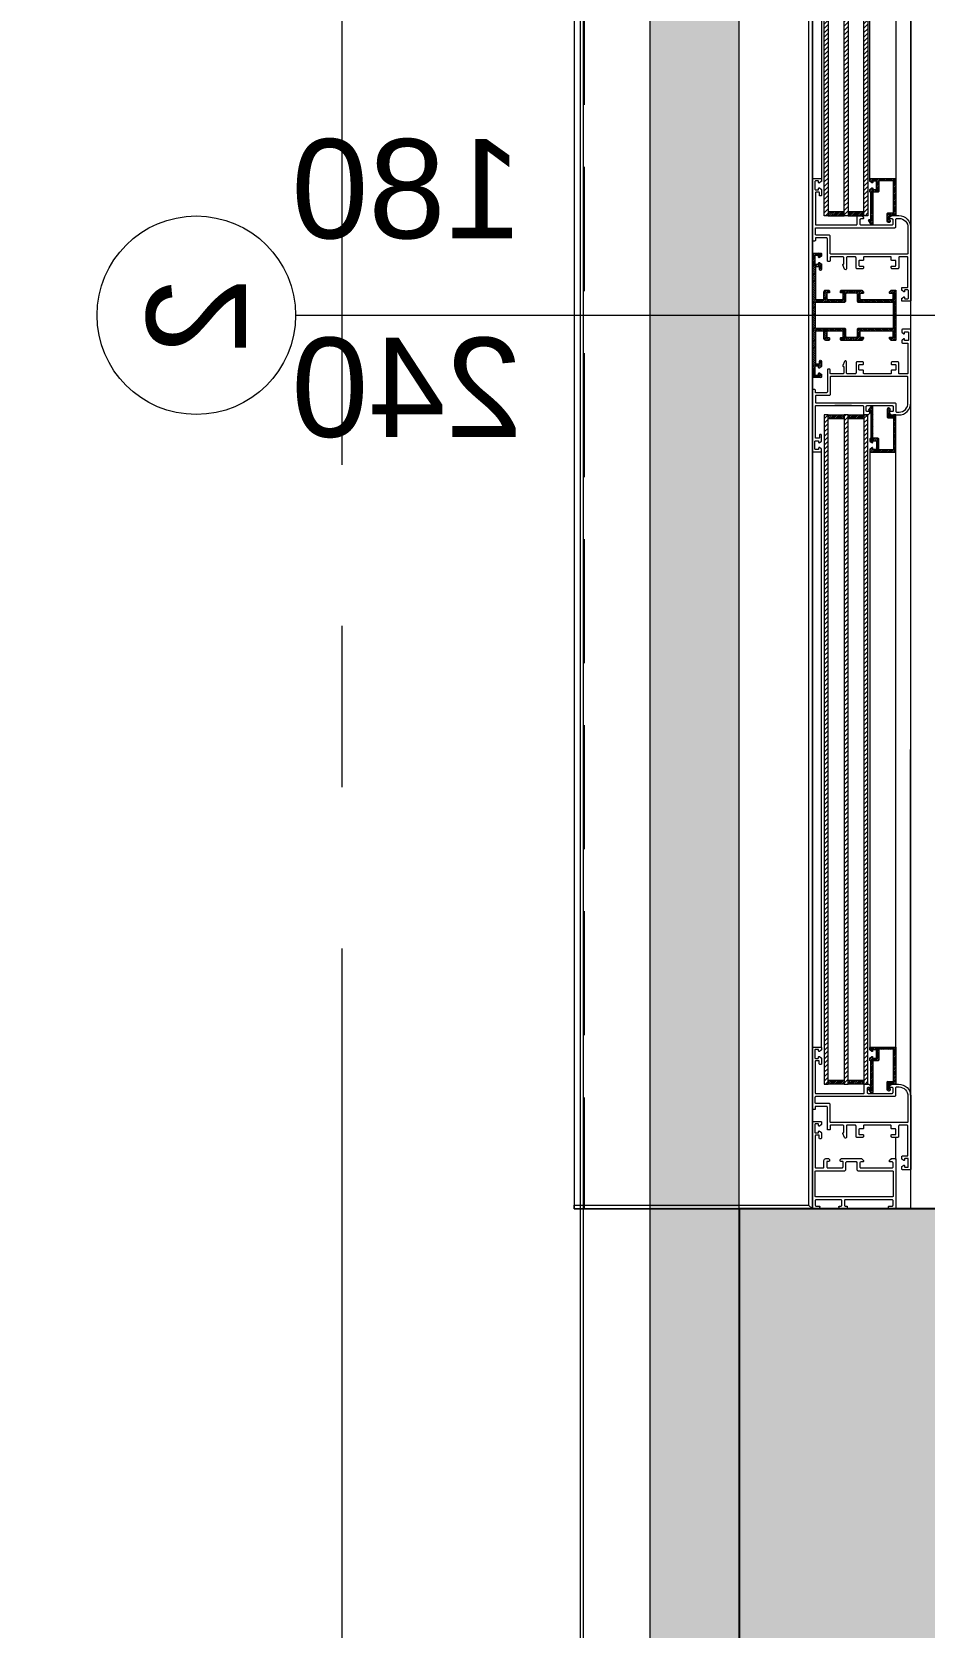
# Model space of a CAD drawing. Header units: centimetres. Extents: x 111832 to 117233, y -55119 to -48329.
# Drawn here: x 113893.1 to 113983, y -52789.5 to -52628.7 of the extents above; entities that cross this region are included whole.
import ezdxf

# ---------------------------------------------------------------- set-up
doc = ezdxf.new("R2010")
doc.units = ezdxf.units.CM
doc.header["$LTSCALE"] = 50
doc.header["$MEASUREMENT"] = 0
for name, pattern in [('AXES', [2, 1.25, -0.25, 0.25, -0.25]), ('CACHE', [0.375, 0.25, -0.125]), ('CONTINU', [0])]:
    doc.linetypes.add(name, pattern=pattern)
doc.layers.get('0').update_dxf_attribs({"color": 8})
for name, color, linetype in [('AXES', 10, 'AXES'), ('BETON COUPE', 3, 'CONTINU'), ('BETON TRAME', 252, 'Continuous')]:
    doc.layers.add(name, color=color, linetype=linetype)
for name, color, linetype, lineweight in [('CONSOLE ISOL.', 214, 'Continuous', 15), ('ISOLATION', 252, 'Continuous', 0), ('MACONNERIE COUPE', 7, 'Continuous', 30), ('WD_Corner', 154, 'Continuous', 5), ('WINDOWS', 21, 'Continuous', 5)]:
    doc.layers.add(name, color=color, linetype=linetype, lineweight=lineweight)
doc.styles.add('GENERATED_STYLE_1', font='arial.ttf')
pattern_1 = [(135, (-46708.70849, -43852.52553), (-0.08838834765, -0.08838834765), [])]
pattern_2 = [(135, (-46708.9128, -43852.52553), (-0.2209708691, -0.2209708691), [])]

# ---------------------------------------------------------------- blocks, each defined once
blk = doc.blocks.new('A$C7560ca7f')
at = {"layer": 'AXES', "lineweight": 5, "ltscale": 1.3}
blk.add_line((-30, -4150), (-30, -1058.41), dxfattribs=at)
blk = doc.blocks.new('DRITARE POS 2')
at = {"layer": 'WINDOWS'}
h = blk.add_hatch(dxfattribs=at)
h.set_pattern_fill('ANSI31', color=140, scale=2.5, angle=450)
h.set_pattern_definition(pattern_2)
h.paths.add_polyline_path([(-8.71, -80.01), (-8.71, -12.58), (-8.31, -12.58), (-8.31, -80.01)])
h.paths.add_polyline_path([(-6.71, -80.01), (-6.71, -12.58), (-6.31, -12.58), (-6.31, -80.01)])
h.paths.add_polyline_path([(-4.71, -80.02), (-4.71, -12.58), (-4.31, -12.58), (-4.31, -80.02)])
at = {"layer": 'WINDOWS', "transparency": 33554559}
h = blk.add_hatch(dxfattribs=at)
h.set_pattern_fill('ANSI31', color=140, angle=450)
h.set_pattern_definition([(135, (-46708.90849, -43835.52553), (-0.08838834765, -0.08838834765), [])])
h.paths.add_polyline_path([(-6.71, -12.58), (-8.31, -12.58), (-8.31, -12.98), (-6.71, -12.98)])
h.paths.add_polyline_path([(-4.71, -12.58), (-6.31, -12.58), (-6.31, -12.98), (-4.71, -12.98)])
h.paths.add_polyline_path([(-6.71, -79.61), (-8.31, -79.61), (-8.31, -80.01), (-6.71, -80.01)])
h.paths.add_polyline_path([(-4.71, -79.61), (-6.31, -79.61), (-6.31, -80.01), (-4.71, -80.01)])
h = blk.add_hatch(dxfattribs=at)
h.set_pattern_fill('ANSI31', color=256, angle=450)
h.set_pattern_definition([(135, (-46708.71279, -43842.46996), (-0.08838834765, -0.08838834765), [])])
h.paths.add_polyline_path([(-1.74, -12.58), (-1.74, -12.64), (-2.09, -12.64, -0.414214), (-2.15, -12.58), (-2.15, -12.21, -0.247394), (-2.13, -12.16, 1.657435), (-2.37, -12.03), (-2.37, -12.77, 0.414214), (-2.28, -12.86), (-1.81, -12.86, -0.414214), (-1.72, -12.95), (-1.72, -16, -0.414214), (-1.81, -16.09), (-3.16, -16.09, -0.414214), (-3.22, -16.03), (-3.22, -15.03, 0.414214), (-3.31, -14.93), (-3.76, -14.93, -0.414214), (-3.82, -14.88), (-3.82, -11.74, 0.737396), (-3.99, -11.69), (-4.23, -12.04, 0.603122), (-4.15, -12.19), (-4.08, -12.19, -0.414214), (-4.02, -12.25), (-4.02, -14.93), (-4.06, -14.93, 0.414214), (-4.12, -14.99), (-4.12, -15.19, 0.250765), (-4.09, -15.24), (-3.92, -15.37, 0.599022), (-3.84, -15.33), (-3.84, -15.25, -0.414214), (-3.78, -15.19), (-3.52, -15.19, -0.414214), (-3.46, -15.25), (-3.46, -16, -0.414214), (-3.52, -16.05), (-3.78, -16.05, -0.414214), (-3.84, -16), (-3.84, -15.92, 0.599022), (-3.92, -15.88), (-4.09, -16.01, 0.250765), (-4.12, -16.05), (-4.12, -16.26, 0.414214), (-4.06, -16.31), (-1.55, -16.31, 0.414214), (-1.5, -16.26), (-1.5, -12.64), (-1.5, -12.58)])
h = blk.add_hatch(dxfattribs=at)
h.set_pattern_fill('ANSI31', color=256, angle=450)
h.set_pattern_definition(pattern_1)
h.paths.add_polyline_path([(-1.49, -76.33, 0.414214), (-1.55, -76.27), (-4.06, -76.27, 0.414214), (-4.11, -76.33), (-4.11, -76.54, 0.250765), (-4.09, -76.58), (-3.92, -76.71, 0.599022), (-3.83, -76.67), (-3.83, -76.59, -0.414214), (-3.78, -76.54), (-3.51, -76.54, -0.414214), (-3.46, -76.59), (-3.46, -77.34, -0.414214), (-3.51, -77.39), (-3.78, -77.39, -0.414214), (-3.83, -77.34), (-3.83, -77.26, 0.599022), (-3.92, -77.22), (-4.09, -77.35, 0.250765), (-4.11, -77.39), (-4.11, -77.6, 0.414214), (-4.06, -77.66), (-4.02, -77.66), (-4.02, -80.34, -0.414214), (-4.07, -80.4), (-4.15, -80.4, 0.603122), (-4.23, -80.55), (-3.98, -80.9, 0.737396), (-3.81, -80.85), (-3.81, -77.71, -0.414214), (-3.76, -77.66), (-3.31, -77.66, 0.414214), (-3.22, -77.56), (-3.22, -76.55, -0.414214), (-3.16, -76.5), (-1.81, -76.5, -0.414214), (-1.72, -76.59), (-1.72, -79.63, -0.414214), (-1.81, -79.73), (-2.28, -79.73, 0.414214), (-2.37, -79.82), (-2.37, -80.56, 1.657435), (-2.12, -80.43, -0.247394), (-2.15, -80.38), (-2.15, -80.01, -0.414214), (-2.09, -79.95), (-1.74, -79.95), (-1.74, -80.01), (-1.49, -80.01), (-1.49, -79.95)])
at = {"layer": 'WINDOWS'}
h = blk.add_hatch(dxfattribs=at)
h.set_pattern_fill('ANSI31', color=256, angle=450)
h.set_pattern_definition(pattern_1)
h.paths.add_polyline_path([(-9.61, -85.22, -0.414214), (-9.56, -85.16), (-9.26, -85.16, -0.414214), (-9.2, -85.22), (-9.2, -85.44, 1), (-9, -85.44), (-9, -84.9, 0.250765), (-9.02, -84.86), (-9.19, -84.74, 0.599022), (-9.28, -84.79), (-9.28, -84.87, -0.414214), (-9.33, -84.92), (-9.59, -84.92, -0.414214), (-9.65, -84.87), (-9.65, -84.08, -0.414214), (-9.59, -84.03), (-9.33, -84.03, -0.414214), (-9.28, -84.08), (-9.28, -84.19, 0.599022), (-9.19, -84.24), (-9.02, -84.13, 0.250765), (-9, -84.08), (-9, -83.84, 0.414214), (-9.05, -83.78), (-9.84, -83.78, 0.414214), (-9.89, -83.84), (-9.89, -90.06), (-9.89, -96.27, 0.414214), (-9.84, -96.33), (-9.05, -96.33, 0.414214), (-9, -96.27), (-9, -96.03, 0.250765), (-9.02, -95.98), (-9.19, -95.87, 0.599022), (-9.28, -95.92), (-9.28, -96.03, -0.414214), (-9.33, -96.08), (-9.59, -96.08, -0.414214), (-9.65, -96.03), (-9.65, -95.24, -0.414214), (-9.59, -95.19), (-9.33, -95.19, -0.414214), (-9.28, -95.24), (-9.28, -95.32, 0.599022), (-9.19, -95.37), (-9.02, -95.25, 0.250765), (-9, -95.21), (-9, -94.68, 1), (-9.2, -94.68), (-9.2, -94.89, -0.414214), (-9.26, -94.95), (-9.56, -94.95, -0.414214), (-9.61, -94.89), (-9.61, -91.72, -0.414214), (-9.56, -91.66), (-8.83, -91.66, -0.414214), (-8.74, -91.75), (-8.74, -92.41, 0.414214), (-8.55, -92.59), (-8.29, -92.59, 0.198912), (-8.25, -92.58), (-8.19, -92.52, 0.198912), (-8.18, -92.48), (-8.18, -92.37, 0.414214), (-8.23, -92.31), (-8.4, -92.31, -0.414214), (-8.46, -92.26), (-8.46, -91.75, -0.414214), (-8.36, -91.66), (-6.91, -91.66, -0.414214), (-6.81, -91.75), (-6.81, -92.26, -0.414214), (-6.87, -92.31), (-7.04, -92.31, 0.414214), (-7.09, -92.37), (-7.09, -92.48, 0.198912), (-7.08, -92.52), (-7.02, -92.58, 0.198912), (-6.98, -92.59), (-4.97, -92.59, 0.198912), (-4.93, -92.58), (-4.78, -92.42, 0.198912), (-4.76, -92.38), (-4.76, -92.31, 0.414214), (-4.82, -92.26), (-5, -92.26, -0.340481), (-5.13, -92.16), (-5.13, -91.75, -0.414214), (-5.04, -91.66), (-1.87, -91.66, -0.414214), (-1.77, -91.75), (-1.77, -92.16, -0.414214), (-1.87, -92.26), (-2.09, -92.26, 0.414214), (-2.15, -92.31), (-2.15, -92.38, 0.198912), (-2.13, -92.42), (-1.98, -92.58, 0.198912), (-1.94, -92.59), (-1.55, -92.59, 0.414214), (-1.49, -92.54), (-1.49, -90.06), (-1.49, -87.57, 0.414214), (-1.55, -87.52), (-1.94, -87.52, 0.198912), (-1.98, -87.53), (-2.13, -87.69, 0.198912), (-2.15, -87.73), (-2.15, -87.8, 0.414214), (-2.09, -87.85), (-1.87, -87.85, -0.414214), (-1.77, -87.95), (-1.77, -88.36, -0.414214), (-1.87, -88.45), (-5.04, -88.45, -0.414214), (-5.13, -88.36), (-5.13, -87.95, -0.340481), (-5, -87.85), (-4.82, -87.85, 0.414214), (-4.76, -87.8), (-4.76, -87.73, 0.198912), (-4.78, -87.69), (-4.93, -87.53, 0.198912), (-4.97, -87.52), (-6.98, -87.52, 0.198912), (-7.02, -87.53), (-7.08, -87.59, 0.198912), (-7.09, -87.63), (-7.09, -87.74, 0.414214), (-7.04, -87.8), (-6.87, -87.8, -0.414214), (-6.81, -87.85), (-6.81, -88.36, -0.414214), (-6.91, -88.45), (-8.36, -88.45, -0.414214), (-8.46, -88.36), (-8.46, -87.85, -0.414214), (-8.4, -87.8), (-8.23, -87.8, 0.414214), (-8.18, -87.74), (-8.18, -87.63, 0.198912), (-8.19, -87.59), (-8.25, -87.53, 0.198912), (-8.29, -87.52), (-8.55, -87.52, 0.414214), (-8.74, -87.7), (-8.74, -88.36, -0.414214), (-8.83, -88.45), (-9.56, -88.45, -0.414214), (-9.61, -88.39)])
h.paths.add_polyline_path([(-9.56, -88.73), (-6.63, -88.73), (-6.53, -88.64), (-6.53, -87.89), (-6.44, -87.8), (-5.51, -87.8), (-5.41, -87.89), (-5.41, -88.64), (-5.32, -88.73), (-1.83, -88.73), (-1.77, -88.79), (-1.77, -90.06), (-1.77, -91.32), (-1.83, -91.38), (-5.32, -91.38), (-5.41, -91.47), (-5.41, -92.22), (-5.51, -92.31), (-6.44, -92.31), (-6.53, -92.22), (-6.53, -91.47), (-6.63, -91.38), (-9.56, -91.38), (-9.61, -91.32), (-9.61, -90.06), (-9.61, -88.79)], flags=16)
at = {"layer": 'WINDOWS', "transparency": 33554559}
h = blk.add_hatch(dxfattribs=at)
h.set_pattern_fill('ANSI31', color=256, angle=450)
h.set_pattern_definition(pattern_1)
h.paths.add_polyline_path([(-1.49, -100.16), (-1.49, -100.1), (-1.74, -100.1), (-1.74, -100.16), (-2.09, -100.16, -0.414214), (-2.15, -100.1), (-2.15, -99.73, -0.247394), (-2.12, -99.68, 1.657435), (-2.37, -99.55), (-2.37, -100.29, 0.414214), (-2.28, -100.38), (-1.81, -100.38, -0.414214), (-1.72, -100.48), (-1.72, -103.52, -0.414214), (-1.81, -103.61), (-3.16, -103.61, -0.414214), (-3.22, -103.56), (-3.22, -102.55, 0.414214), (-3.31, -102.46), (-3.76, -102.46, -0.414214), (-3.81, -102.4), (-3.81, -99.26, 0.737396), (-3.98, -99.21), (-4.23, -99.57, 0.603122), (-4.15, -99.71), (-4.07, -99.71, -0.414214), (-4.02, -99.77), (-4.02, -102.46), (-4.06, -102.46, 0.414214), (-4.11, -102.51), (-4.11, -102.72, 0.250765), (-4.09, -102.76), (-3.92, -102.89, 0.599022), (-3.83, -102.85), (-3.83, -102.77, -0.414214), (-3.78, -102.72), (-3.51, -102.72, -0.414214), (-3.46, -102.77), (-3.46, -103.52, -0.414214), (-3.51, -103.58), (-3.78, -103.58, -0.414214), (-3.83, -103.52), (-3.83, -103.44, 0.599022), (-3.92, -103.4), (-4.09, -103.53, 0.250765), (-4.11, -103.58), (-4.11, -103.78, 0.414214), (-4.06, -103.84), (-1.55, -103.84, 0.414214), (-1.49, -103.78)])
at = {"layer": 'WINDOWS'}
h = blk.add_hatch(dxfattribs=at)
h.set_pattern_fill('ANSI31', color=140, scale=2.5, angle=450)
h.set_pattern_definition(pattern_2)
h.paths.add_polyline_path([(-8.71, -100.09), (-8.71, -167.42), (-8.31, -167.42), (-8.31, -100.09)])
h.paths.add_polyline_path([(-6.71, -100.09), (-6.71, -167.42), (-6.31, -167.42), (-6.31, -100.09)])
h.paths.add_polyline_path([(-4.71, -100.09), (-4.71, -167.42), (-4.31, -167.42), (-4.31, -100.09)])
at = {"layer": 'WINDOWS', "transparency": 33554559}
h = blk.add_hatch(dxfattribs=at)
h.set_pattern_fill('ANSI31', color=140, angle=450)
h.set_pattern_definition([(135, (-46708.90849, -43869.52553), (-0.08838834765, -0.08838834765), [])])
h.paths.add_polyline_path([(-6.71, -167.42), (-8.31, -167.42), (-8.31, -167.02), (-6.71, -167.02)])
h.paths.add_polyline_path([(-4.71, -167.42), (-6.31, -167.42), (-6.31, -167.02), (-4.71, -167.02)])
h.paths.add_polyline_path([(-6.71, -100.49), (-8.31, -100.49), (-8.31, -100.09), (-6.71, -100.09)])
h.paths.add_polyline_path([(-4.71, -100.49), (-6.31, -100.49), (-6.31, -100.09), (-4.71, -100.09)])
at = {"layer": 'WINDOWS', "color": 165, "linetype": 'CACHE'}
blk.add_line((-32.9, -180), (-32.9, 0), dxfattribs=at)
at = {"layer": 'WINDOWS'}
for p, q in [((-1.5, -4.97), (-1.5, -7.22)), ((-9.9, -8.75), (-9.9, -10.08)), ((-0.01, -11.48), (0, -81.19)), ((-9.89, -16.28), (-9.89, -76.34)), ((-9, -16.26), (-9, -76.34)), ((-4.11, -76.33), (-4.12, -16.26)), ((-1.5, -16.26), (-1.49, -76.33)), ((-5.98, -80.95), (-7.66, -80.95)), ((-0.01, -168.52), (0, -98.92)), ((-9.89, -163.72), (-9.89, -103.78)), ((-9, -163.74), (-9, -103.78)), ((-4.11, -103.78), (-4.12, -163.74)), ((-1.5, -163.74), (-1.49, -103.78))]:
    blk.add_line(p, q, dxfattribs=at)
at = {"layer": 'WINDOWS', "color": 165}
blk.add_line((-61.99, -90.06), (34.01, -90.06), dxfattribs=at)
for points in [[(-9.9, 0), (-9.9, -180), (-33.9, -180), (-33.9, 0)], [(-9.9, 0), (-33.9, 0), (-33.9, -0.4), (-10.3, -0.4)], [(-10.3, -179.6), (-10.3, -0.4), (-9.9, 0), (-9.9, -180)], [(0, 0), (0, -180), (10, -180), (10, 0)]]:
    blk.add_lwpolyline(points, close=True, dxfattribs=at)
at = {"layer": 'WINDOWS'}
for points in [[(-7.08, -5), (-7.02, -5.06, 0.198912), (-6.98, -5.08), (-4.97, -5.08, 0.198912), (-4.93, -5.06), (-4.78, -4.91, 0.198912), (-4.76, -4.87), (-4.76, -4.8, 0.414214), (-4.82, -4.74), (-5.01, -4.74, -0.340481), (-5.14, -4.65), (-5.14, -4.24, -0.414214), (-5.04, -4.14), (-1.87, -4.14, -0.414214), (-1.78, -4.24), (-1.78, -4.65, -0.414214), (-1.87, -4.74), (-2.09, -4.74, 0.414214), (-2.15, -4.8), (-2.15, -4.87, 0.198912), (-2.13, -4.91), (-1.98, -5.06, 0.198912), (-1.94, -5.08), (-1.55, -5.08, 0.414214), (-1.5, -5.02), (-1.5, -0.06, 0.414214), (-1.55, 0), (-2.13, 0, 0.322823), (-2.19, -0.04), (-2.24, -0.21, 0.511918), (-2.19, -0.28), (-1.87, -0.28, -0.414214), (-1.78, -0.37), (-1.78, -0.84, -0.414214), (-1.87, -0.93), (-6.57, -0.93, -0.414214), (-6.67, -0.84), (-6.67, -0.37, -0.414214), (-6.57, -0.28), (-6.44, -0.28, 0.511918), (-6.39, -0.21), (-6.45, -0.04, 0.322823), (-6.5, 0), (-7.12, 0, 0.322823), (-7.17, -0.04), (-7.23, -0.21, 0.511918), (-7.17, -0.28), (-7.04, -0.28, -0.414214), (-6.95, -0.37), (-6.95, -0.84, -0.414214), (-7.04, -0.93), (-9.52, -0.93, -0.414214), (-9.62, -0.84), (-9.62, -0.37, -0.414214), (-9.52, -0.28), (-9.21, -0.28, 0.511918), (-9.15, -0.21), (-9.21, -0.04, 0.322823), (-9.26, 0), (-9.84, 0, 0.414214), (-9.9, -0.06), (-9.9, -8.75, 0.414214), (-9.84, -8.81), (-9.06, -8.81, 0.414214), (-9, -8.75), (-9, -8.51, 0.250765), (-9.03, -8.47), (-9.19, -8.35, 0.599022), (-9.28, -8.4), (-9.28, -8.51, -0.414214), (-9.34, -8.57), (-9.6, -8.57, -0.414214), (-9.65, -8.51), (-9.65, -7.73, -0.414214), (-9.6, -7.67), (-9.34, -7.67, -0.414214), (-9.28, -7.73), (-9.28, -7.8, 0.599022), (-9.19, -7.85), (-9.03, -7.74, 0.250765), (-9, -7.69), (-9, -7.16, 1), (-9.21, -7.16), (-9.21, -7.37, -0.414214), (-9.26, -7.43), (-9.56, -7.43, -0.414214), (-9.62, -7.37), (-9.62, -4.2, -0.414214), (-9.56, -4.14), (-8.83, -4.14, -0.414214), (-8.74, -4.24), (-8.74, -4.89, 0.414214), (-8.55, -5.08), (-8.3, -5.08, 0.198912), (-8.26, -5.06), (-8.2, -5, 0.198912), (-8.18, -4.96), (-8.18, -4.85, 0.414214), (-8.24, -4.8), (-8.4, -4.8, -0.414214), (-8.46, -4.74), (-8.46, -4.24, -0.414214), (-8.37, -4.14), (-6.91, -4.14, -0.414214), (-6.82, -4.24), (-6.82, -4.74, -0.414214), (-6.87, -4.8), (-7.04, -4.8, 0.414214), (-7.1, -4.85), (-7.1, -4.96, 0.198912)], [(0, -4.01, 0.414214), (-0.06, -3.96), (-0.84, -3.96, 0.414214), (-0.9, -4.01), (-0.9, -4.22, 0.250765), (-0.88, -4.27), (-0.71, -4.4, 0.599022), (-0.62, -4.35), (-0.62, -4.26, -0.414214), (-0.56, -4.2), (-0.3, -4.2, -0.414214), (-0.25, -4.26), (-0.25, -5.04, -0.414214), (-0.3, -5.1), (-0.56, -5.1, -0.414214), (-0.62, -5.04), (-0.62, -4.95, 0.599022), (-0.71, -4.9), (-0.88, -5.03, 0.250765), (-0.9, -5.08), (-0.9, -5.28, 0.414214), (-0.84, -5.34), (-0.34, -5.34, -0.414214), (-0.28, -5.39), (-0.28, -8.34, -0.414214), (-0.38, -8.44), (-1.12, -8.44, -0.414214), (-1.22, -8.34), (-1.22, -7.32, 0.414214), (-1.31, -7.22), (-1.87, -7.22, 0.414214), (-1.96, -7.32), (-1.96, -7.45, 0.414214), (-1.91, -7.5), (-1.55, -7.5, -0.414214), (-1.5, -7.56), (-1.5, -8.01, -0.414214), (-1.55, -8.06), (-1.91, -8.06, 0.414214), (-1.96, -8.12), (-1.96, -8.38, -0.414214), (-2.02, -8.44), (-4.71, -8.44, -0.414214), (-4.76, -8.38), (-4.76, -8.12, 0.414214), (-4.82, -8.06), (-5.17, -8.06, -0.414214), (-5.23, -8.01), (-5.23, -7.56, -0.414214), (-5.17, -7.5), (-4.82, -7.5, 0.414214), (-4.76, -7.45), (-4.76, -7.32, 0.414214), (-4.86, -7.22), (-5.42, -7.22, 0.414214), (-5.51, -7.32), (-5.51, -8.34, -0.414214), (-5.6, -8.44), (-6.39, -8.44, -0.414214), (-6.48, -8.34), (-6.48, -7.22, 0.809546), (-6.66, -7.19), (-6.85, -7.61, 0.543142), (-6.8, -7.69, -0.414214), (-6.74, -7.75), (-6.74, -8.34, -0.414214), (-6.84, -8.44), (-8.07, -8.44, -0.414214), (-8.12, -8.38), (-8.12, -8.03, 0.414214), (-8.18, -7.97), (-8.35, -7.97, 0.414214), (-8.4, -8.03), (-8.4, -10.25, -0.414214), (-8.5, -10.34), (-9.56, -10.34, -0.414214), (-9.62, -10.29), (-9.62, -10.08, 0.414214), (-9.67, -10.02), (-9.84, -10.02, 0.414214), (-9.9, -10.08), (-9.9, -16.26, 0.414214), (-9.84, -16.31), (-9.06, -16.31, 0.414214), (-9, -16.26), (-9, -16.05, 0.250765), (-9.03, -16.01), (-9.19, -15.88, 0.599022), (-9.28, -15.92), (-9.28, -16.02, -0.414214), (-9.34, -16.07), (-9.6, -16.07, -0.414214), (-9.65, -16.02), (-9.65, -15.23, -0.414214), (-9.6, -15.18), (-9.34, -15.18, -0.414214), (-9.28, -15.23), (-9.28, -15.33, 0.599022), (-9.19, -15.37), (-9.03, -15.24, 0.250765), (-9, -15.19), (-9, -14.62, 0.414214), (-9.06, -14.56), (-9.15, -14.56, 0.414214), (-9.21, -14.62), (-9.21, -14.88, -0.414214), (-9.26, -14.93), (-9.56, -14.93, -0.414214), (-9.62, -14.88), (-9.62, -11.7, -0.414214), (-9.56, -11.65), (-4.73, -11.65, -0.414214), (-4.68, -11.7), (-4.68, -12.53, 0.414214), (-4.62, -12.58), (-4.23, -12.58, 0.198912), (-4.19, -12.56), (-4.04, -12.41, 0.198912), (-4.02, -12.37), (-4.02, -12.3, 0.414214), (-4.08, -12.25), (-4.3, -12.25, -0.414214), (-4.4, -12.15), (-4.4, -11.74, -0.414214), (-4.3, -11.65), (-1.87, -11.65, -0.414214), (-1.78, -11.74), (-1.78, -12.15, -0.414214), (-1.87, -12.25), (-2.09, -12.25, 0.414214), (-2.15, -12.3), (-2.15, -12.37, 0.198912), (-2.13, -12.41), (-1.98, -12.56, 0.198912), (-1.94, -12.58), (-1.22, -12.58, 0.414214), (0, -11.37)], [(-1.5, -12.21, 0.414214), (-1.4, -12.3), (-1.18, -12.3), (-1.18, -12.3, 0.414214), (-0.28, -11.37), (-0.28, -8.77, 0.414214), (-0.34, -8.72), (-8.07, -8.72, 0.414214), (-8.12, -8.77), (-8.12, -10.53, -0.414214), (-8.22, -10.62), (-9.52, -10.62, 0.414214), (-9.62, -10.71), (-9.62, -11.27, 0.414214), (-9.52, -11.37), (-1.59, -11.37, -0.414214), (-1.5, -11.46)], [(-1.74, -12.64), (-2.09, -12.64, -0.414214), (-2.15, -12.58), (-2.15, -12.21, -0.247394), (-2.13, -12.16, 1.657435), (-2.37, -12.03), (-2.37, -12.77, 0.414214), (-2.28, -12.86), (-1.81, -12.86, -0.414214), (-1.72, -12.95), (-1.72, -16, -0.414214), (-1.81, -16.09), (-3.16, -16.09, -0.414214), (-3.22, -16.03), (-3.22, -15.03, 0.414214), (-3.31, -14.93), (-3.76, -14.93, -0.414214), (-3.82, -14.88), (-3.82, -11.74, 0.737396), (-3.99, -11.69), (-4.23, -12.04, 0.603122), (-4.15, -12.19), (-4.08, -12.19, -0.414214), (-4.02, -12.25), (-4.02, -14.93), (-4.06, -14.93, 0.414214), (-4.12, -14.99), (-4.12, -15.19, 0.250765), (-4.09, -15.24), (-3.92, -15.37, 0.599022), (-3.84, -15.33), (-3.84, -15.25, -0.414214), (-3.78, -15.19), (-3.52, -15.19, -0.414214), (-3.46, -15.25), (-3.46, -16, -0.414214), (-3.52, -16.05), (-3.78, -16.05, -0.414214), (-3.84, -16), (-3.84, -15.92, 0.599022), (-3.92, -15.88), (-4.09, -16.01, 0.250765), (-4.12, -16.05), (-4.12, -16.26, 0.414214), (-4.06, -16.31), (-1.55, -16.31, 0.414214), (-1.5, -16.26), (-1.5, -12.64), (-1.5, -12.58), (-1.74, -12.58)], [(0, -88.58, -0.414214), (-0.06, -88.64), (-0.84, -88.64, -0.414214), (-0.9, -88.58), (-0.9, -88.38, -0.250765), (-0.87, -88.33), (-0.7, -88.2, -0.599022), (-0.62, -88.24), (-0.62, -88.34, 0.414214), (-0.56, -88.39), (-0.3, -88.39, 0.414214), (-0.24, -88.34), (-0.24, -87.55, 0.414214), (-0.3, -87.5), (-0.56, -87.5, 0.414214), (-0.62, -87.55), (-0.62, -87.65, -0.599022), (-0.7, -87.69), (-0.87, -87.56, -0.250765), (-0.9, -87.52), (-0.9, -87.31, -0.414214), (-0.84, -87.26), (-0.34, -87.26, 0.414214), (-0.28, -87.2), (-0.28, -84.25, 0.414214), (-0.37, -84.16), (-1.12, -84.16, 0.414214), (-1.21, -84.25), (-1.21, -85.28, -0.414214), (-1.31, -85.37), (-1.87, -85.37, -0.414214), (-1.96, -85.28), (-1.96, -85.15, -0.414214), (-1.9, -85.09), (-1.55, -85.09, 0.414214), (-1.49, -85.03), (-1.49, -84.59, 0.414214), (-1.55, -84.53), (-1.9, -84.53, -0.414214), (-1.96, -84.47), (-1.96, -84.21, 0.414214), (-2.02, -84.16), (-4.7, -84.16, 0.414214), (-4.76, -84.21), (-4.76, -84.47, -0.414214), (-4.82, -84.53), (-5.17, -84.53, 0.414214), (-5.23, -84.59), (-5.23, -85.03, 0.414214), (-5.17, -85.09), (-4.82, -85.09, -0.414214), (-4.76, -85.15), (-4.76, -85.28, -0.414214), (-4.85, -85.37), (-5.41, -85.37, -0.414214), (-5.51, -85.28), (-5.51, -84.25, 0.414214), (-5.6, -84.16), (-6.38, -84.16, 0.414214), (-6.48, -84.25), (-6.48, -85.37, -0.809546), (-6.66, -85.41), (-6.85, -84.98, -0.543142), (-6.79, -84.9, 0.414214), (-6.74, -84.85), (-6.74, -84.25, 0.414214), (-6.83, -84.16), (-8.06, -84.16, 0.414214), (-8.12, -84.21), (-8.12, -84.57, -0.414214), (-8.18, -84.62), (-8.34, -84.62, -0.414214), (-8.4, -84.57), (-8.4, -82.35, 0.414214), (-8.49, -82.25), (-9.56, -82.25, 0.414214), (-9.61, -82.31), (-9.61, -82.51, -0.414214), (-9.67, -82.57), (-9.84, -82.57, -0.414214), (-9.89, -82.51), (-9.89, -76.34, -0.414214), (-9.84, -76.28), (-9.05, -76.28, -0.414214), (-9, -76.34), (-9, -76.54, -0.250765), (-9.02, -76.59), (-9.19, -76.72, -0.599022), (-9.28, -76.67), (-9.28, -76.58, 0.414214), (-9.33, -76.52), (-9.59, -76.52, 0.414214), (-9.65, -76.58), (-9.65, -77.36, 0.414214), (-9.59, -77.42), (-9.33, -77.42, 0.414214), (-9.28, -77.36), (-9.28, -77.27, -0.599022), (-9.19, -77.22), (-9.02, -77.35, -0.250765), (-9, -77.4), (-9, -77.98, -0.414214), (-9.05, -78.03), (-9.15, -78.03, -0.414214), (-9.2, -77.98), (-9.2, -77.72, 0.414214), (-9.26, -77.66), (-9.56, -77.66, 0.414214), (-9.61, -77.72), (-9.61, -80.89, 0.414214), (-9.56, -80.95), (-4.82, -80.95, 0.414214), (-4.76, -80.89), (-4.76, -80.07, -0.414214), (-4.71, -80.01), (-4.32, -80.01, -0.198912), (-4.28, -80.03), (-4.13, -80.18, -0.198912), (-4.11, -80.22), (-4.11, -80.29, -0.414214), (-4.17, -80.35), (-4.39, -80.35, 0.414214), (-4.48, -80.44), (-4.48, -80.85, 0.414214), (-4.39, -80.95), (-1.87, -80.95, 0.414214), (-1.77, -80.85), (-1.77, -80.44, 0.414214), (-1.87, -80.35), (-2.09, -80.35, -0.414214), (-2.15, -80.29), (-2.15, -80.22, -0.198912), (-2.13, -80.18), (-1.98, -80.03, -0.198912), (-1.94, -80.01), (-1.21, -80.01, -0.414214), (0, -81.23)], [(-1.74, -79.95), (-2.09, -79.95, 0.414214), (-2.15, -80.01), (-2.15, -80.38, 0.247394), (-2.12, -80.43, -1.657435), (-2.37, -80.56), (-2.37, -79.82, -0.414214), (-2.28, -79.73), (-1.81, -79.73, 0.414214), (-1.72, -79.63), (-1.72, -76.59, 0.414214), (-1.81, -76.5), (-3.16, -76.5, 0.414214), (-3.22, -76.55), (-3.22, -77.56, -0.414214), (-3.31, -77.66), (-3.76, -77.66, 0.414214), (-3.81, -77.71), (-3.81, -80.85, -0.737396), (-3.98, -80.9), (-4.23, -80.55, -0.603122), (-4.15, -80.4), (-4.07, -80.4, 0.414214), (-4.02, -80.34), (-4.02, -77.66), (-4.06, -77.66, -0.414214), (-4.11, -77.6), (-4.11, -77.39, -0.250765), (-4.09, -77.35), (-3.92, -77.22, -0.599022), (-3.83, -77.26), (-3.83, -77.34, 0.414214), (-3.78, -77.39), (-3.51, -77.39, 0.414214), (-3.46, -77.34), (-3.46, -76.59, 0.414214), (-3.51, -76.54), (-3.78, -76.54, 0.414214), (-3.83, -76.59), (-3.83, -76.67, -0.599022), (-3.92, -76.71), (-4.09, -76.58, -0.250765), (-4.11, -76.54), (-4.11, -76.33, -0.414214), (-4.06, -76.27), (-1.55, -76.27, -0.414214), (-1.49, -76.33), (-1.49, -79.95), (-1.49, -80.01), (-1.74, -80.01)], [(-1.49, -80.39, -0.414214), (-1.4, -80.29), (-1.18, -80.29), (-1.18, -80.29, -0.414214), (-0.28, -81.23), (-0.28, -83.82, -0.414214), (-0.34, -83.88), (-8.06, -83.88, -0.414214), (-8.12, -83.82), (-8.12, -82.07, 0.414214), (-8.21, -81.97), (-9.52, -81.97, -0.414214), (-9.61, -81.88), (-9.61, -81.32, -0.414214), (-9.52, -81.23), (-1.59, -81.23, 0.414214), (-1.49, -81.13)], [(-1.49, -90.06), (-1.49, -87.57, 0.414214), (-1.55, -87.52), (-1.94, -87.52, 0.198912), (-1.98, -87.53), (-2.13, -87.69, 0.198912), (-2.15, -87.73), (-2.15, -87.8, 0.414214), (-2.09, -87.85), (-1.87, -87.85, -0.414214), (-1.77, -87.95), (-1.77, -88.36, -0.414214), (-1.87, -88.45), (-5.04, -88.45, -0.414214), (-5.13, -88.36), (-5.13, -87.95, -0.340481), (-5, -87.85), (-4.82, -87.85, 0.414214), (-4.76, -87.8), (-4.76, -87.73, 0.198912), (-4.78, -87.69), (-4.93, -87.53, 0.198912), (-4.97, -87.52), (-6.98, -87.52, 0.198912), (-7.02, -87.53), (-7.08, -87.59, 0.198912), (-7.09, -87.63), (-7.09, -87.74, 0.414214), (-7.04, -87.8), (-6.87, -87.8, -0.414214), (-6.81, -87.85), (-6.81, -88.36, -0.414214), (-6.91, -88.45), (-8.36, -88.45, -0.414214), (-8.46, -88.36), (-8.46, -87.85, -0.414214), (-8.4, -87.8), (-8.23, -87.8, 0.414214), (-8.18, -87.74), (-8.18, -87.63, 0.198912), (-8.19, -87.59), (-8.25, -87.53, 0.198912), (-8.29, -87.52), (-8.55, -87.52, 0.414214), (-8.74, -87.7), (-8.74, -88.36, -0.414214), (-8.83, -88.45), (-9.56, -88.45, -0.414214), (-9.61, -88.39), (-9.61, -85.22, -0.414214), (-9.56, -85.16), (-9.26, -85.16, -0.414214), (-9.2, -85.22), (-9.2, -85.44, 1), (-9, -85.44), (-9, -84.9, 0.250765), (-9.02, -84.86), (-9.19, -84.74, 0.599022), (-9.28, -84.79), (-9.28, -84.87, -0.414214), (-9.33, -84.92), (-9.59, -84.92, -0.414214), (-9.65, -84.87), (-9.65, -84.08, -0.414214), (-9.59, -84.03), (-9.33, -84.03, -0.414214), (-9.28, -84.08), (-9.28, -84.19, 0.599022), (-9.19, -84.24), (-9.02, -84.13, 0.250765), (-9, -84.08), (-9, -83.84, 0.414214), (-9.05, -83.78), (-9.84, -83.78, 0.414214), (-9.89, -83.84), (-9.89, -90.06), (-9.89, -96.27, 0.414214), (-9.84, -96.33), (-9.05, -96.33, 0.414214), (-9, -96.27), (-9, -96.03, 0.250765), (-9.02, -95.98), (-9.19, -95.87, 0.599022), (-9.28, -95.92), (-9.28, -96.03, -0.414214), (-9.33, -96.08), (-9.59, -96.08, -0.414214), (-9.65, -96.03), (-9.65, -95.24, -0.414214), (-9.59, -95.19), (-9.33, -95.19, -0.414214), (-9.28, -95.24), (-9.28, -95.32, 0.599022), (-9.19, -95.37), (-9.02, -95.25, 0.250765), (-9, -95.21), (-9, -94.68, 1), (-9.2, -94.68), (-9.2, -94.89, -0.414214), (-9.26, -94.95), (-9.56, -94.95, -0.414214), (-9.61, -94.89), (-9.61, -91.72, -0.414214), (-9.56, -91.66), (-8.83, -91.66, -0.414214), (-8.74, -91.75), (-8.74, -92.41, 0.414214), (-8.55, -92.59), (-8.29, -92.59, 0.198912), (-8.25, -92.58), (-8.19, -92.52, 0.198912), (-8.18, -92.48), (-8.18, -92.37, 0.414214), (-8.23, -92.31), (-8.4, -92.31, -0.414214), (-8.46, -92.26), (-8.46, -91.75, -0.414214), (-8.36, -91.66), (-6.91, -91.66, -0.414214), (-6.81, -91.75), (-6.81, -92.26, -0.414214), (-6.87, -92.31), (-7.04, -92.31, 0.414214), (-7.09, -92.37), (-7.09, -92.48, 0.198912), (-7.08, -92.52), (-7.02, -92.58, 0.198912), (-6.98, -92.59), (-4.97, -92.59, 0.198912), (-4.93, -92.58), (-4.78, -92.42, 0.198912), (-4.76, -92.38), (-4.76, -92.31, 0.414214), (-4.82, -92.26), (-5, -92.26, -0.340481), (-5.13, -92.16), (-5.13, -91.75, -0.414214), (-5.04, -91.66), (-1.87, -91.66, -0.414214), (-1.77, -91.75), (-1.77, -92.16, -0.414214), (-1.87, -92.26), (-2.09, -92.26, 0.414214), (-2.15, -92.31), (-2.15, -92.38, 0.198912), (-2.13, -92.42), (-1.98, -92.58, 0.198912), (-1.94, -92.59), (-1.55, -92.59, 0.414214), (-1.49, -92.54)], [(0, -91.53, 0.414214), (-0.06, -91.47), (-0.84, -91.47, 0.414214), (-0.9, -91.53), (-0.9, -91.74, 0.250765), (-0.87, -91.78), (-0.7, -91.91, 0.599022), (-0.62, -91.87), (-0.62, -91.77, -0.414214), (-0.56, -91.72), (-0.3, -91.72, -0.414214), (-0.24, -91.77), (-0.24, -92.56, -0.414214), (-0.3, -92.61), (-0.56, -92.61, -0.414214), (-0.62, -92.56), (-0.62, -92.46, 0.599022), (-0.7, -92.42), (-0.87, -92.55, 0.250765), (-0.9, -92.59), (-0.9, -92.8, 0.414214), (-0.84, -92.86), (-0.34, -92.86, -0.414214), (-0.28, -92.91), (-0.28, -95.86, -0.414214), (-0.37, -95.95), (-1.12, -95.95, -0.414214), (-1.21, -95.86), (-1.21, -94.83, 0.414214), (-1.31, -94.74), (-1.87, -94.74, 0.414214), (-1.96, -94.83), (-1.96, -94.96, 0.414214), (-1.9, -95.02), (-1.55, -95.02, -0.414214), (-1.49, -95.08), (-1.49, -95.52, -0.414214), (-1.55, -95.58), (-1.9, -95.58, 0.414214), (-1.96, -95.64), (-1.96, -95.9, -0.414214), (-2.02, -95.95), (-4.7, -95.95, -0.414214), (-4.76, -95.9), (-4.76, -95.64, 0.414214), (-4.82, -95.58), (-5.17, -95.58, -0.414214), (-5.23, -95.52), (-5.23, -95.08, -0.414214), (-5.17, -95.02), (-4.82, -95.02, 0.414214), (-4.76, -94.96), (-4.76, -94.83, 0.414214), (-4.85, -94.74), (-5.41, -94.74, 0.414214), (-5.51, -94.83), (-5.51, -95.86, -0.414214), (-5.6, -95.95), (-6.38, -95.95, -0.414214), (-6.48, -95.86), (-6.48, -94.74, 0.809546), (-6.66, -94.7), (-6.85, -95.13, 0.543142), (-6.79, -95.21, -0.414214), (-6.74, -95.26), (-6.74, -95.86, -0.414214), (-6.83, -95.95), (-8.06, -95.95, -0.414214), (-8.12, -95.9), (-8.12, -95.54, 0.414214), (-8.18, -95.49), (-8.34, -95.49, 0.414214), (-8.4, -95.54), (-8.4, -97.76, -0.414214), (-8.49, -97.86), (-9.56, -97.86, -0.414214), (-9.61, -97.8), (-9.61, -97.6, 0.414214), (-9.67, -97.54), (-9.84, -97.54, 0.414214), (-9.89, -97.6), (-9.89, -103.78, 0.414214), (-9.84, -103.83), (-9.05, -103.83, 0.414214), (-9, -103.78), (-9, -103.57, 0.250765), (-9.02, -103.52), (-9.19, -103.39, 0.599022), (-9.28, -103.44), (-9.28, -103.53, -0.414214), (-9.33, -103.59), (-9.59, -103.59, -0.414214), (-9.65, -103.53), (-9.65, -102.75, -0.414214), (-9.59, -102.69), (-9.33, -102.69, -0.414214), (-9.28, -102.75), (-9.28, -102.84, 0.599022), (-9.19, -102.89), (-9.02, -102.76, 0.250765), (-9, -102.71), (-9, -102.13, 0.414214), (-9.05, -102.08), (-9.15, -102.08, 0.414214), (-9.2, -102.13), (-9.2, -102.39, -0.414214), (-9.26, -102.45), (-9.56, -102.45, -0.414214), (-9.61, -102.39), (-9.61, -99.22, -0.414214), (-9.56, -99.16), (-5.47, -99.16, -0.414214), (-5.41, -99.22), (-5.41, -100.04, 0.414214), (-5.36, -100.1), (-4.97, -100.1, 0.198912), (-4.93, -100.08), (-4.78, -99.93, 0.198912), (-4.76, -99.89), (-4.76, -99.82, 0.414214), (-4.82, -99.76), (-5.04, -99.76, -0.414214), (-5.13, -99.67), (-5.13, -99.26, -0.414214), (-5.04, -99.16), (-1.87, -99.16, -0.414214), (-1.77, -99.26), (-1.77, -99.67, -0.414214), (-1.87, -99.76), (-2.09, -99.76, 0.414214), (-2.15, -99.82), (-2.15, -99.89, 0.198912), (-2.13, -99.93), (-1.98, -100.08, 0.198912), (-1.94, -100.1), (-1.21, -100.1, 0.414214), (0, -98.88)], [(-1.49, -99.72, 0.414214), (-1.4, -99.82), (-1.18, -99.82), (-1.18, -99.82, 0.414214), (-0.28, -98.88), (-0.28, -96.29, 0.414214), (-0.34, -96.23), (-8.06, -96.23, 0.414214), (-8.12, -96.29), (-8.12, -98.04, -0.414214), (-8.21, -98.14), (-9.52, -98.14, 0.414214), (-9.61, -98.23), (-9.61, -98.79, 0.414214), (-9.52, -98.88), (-1.59, -98.88, -0.414214), (-1.49, -98.98)], [(-1.74, -100.16), (-2.09, -100.16, -0.414214), (-2.15, -100.1), (-2.15, -99.73, -0.247394), (-2.12, -99.68, 1.657435), (-2.37, -99.55), (-2.37, -100.29, 0.414214), (-2.28, -100.38), (-1.81, -100.38, -0.414214), (-1.72, -100.48), (-1.72, -103.52, -0.414214), (-1.81, -103.61), (-3.16, -103.61, -0.414214), (-3.22, -103.56), (-3.22, -102.55, 0.414214), (-3.31, -102.46), (-3.76, -102.46, -0.414214), (-3.81, -102.4), (-3.81, -99.26, 0.737396), (-3.98, -99.21), (-4.23, -99.57, 0.603122), (-4.15, -99.71), (-4.07, -99.71, -0.414214), (-4.02, -99.77), (-4.02, -102.46), (-4.06, -102.46, 0.414214), (-4.11, -102.51), (-4.11, -102.72, 0.250765), (-4.09, -102.76), (-3.92, -102.89, 0.599022), (-3.83, -102.85), (-3.83, -102.77, -0.414214), (-3.78, -102.72), (-3.51, -102.72, -0.414214), (-3.46, -102.77), (-3.46, -103.52, -0.414214), (-3.51, -103.58), (-3.78, -103.58, -0.414214), (-3.83, -103.52), (-3.83, -103.44, 0.599022), (-3.92, -103.4), (-4.09, -103.53, 0.250765), (-4.11, -103.58), (-4.11, -103.78, 0.414214), (-4.06, -103.84), (-1.55, -103.84, 0.414214), (-1.49, -103.78), (-1.49, -100.16), (-1.49, -100.1), (-1.74, -100.1)]]:
    blk.add_lwpolyline(points, format="xyb", close=True, dxfattribs=at)
for points in [[(-9.9, -180), (-9.9, 0), (0, 0), (0, -180)], [(-1.78, -1.27), (-1.83, -1.21), (-9.56, -1.21), (-9.62, -1.27), (-9.62, -3.81), (-9.56, -3.86), (-6.63, -3.86), (-6.54, -3.96), (-6.54, -4.7), (-6.44, -4.8), (-5.51, -4.8), (-5.42, -4.7), (-5.42, -3.96), (-5.32, -3.86), (-1.83, -3.86), (-1.78, -3.81)], [(-1.77, -90.06), (-1.77, -88.79), (-1.83, -88.73), (-5.32, -88.73), (-5.41, -88.64), (-5.41, -87.89), (-5.51, -87.8), (-6.44, -87.8), (-6.53, -87.89), (-6.53, -88.64), (-6.63, -88.73), (-9.56, -88.73), (-9.61, -88.79), (-9.61, -90.06), (-9.61, -91.32), (-9.56, -91.38), (-6.63, -91.38), (-6.53, -91.47), (-6.53, -92.22), (-6.44, -92.31), (-5.51, -92.31), (-5.41, -92.22), (-5.41, -91.47), (-5.32, -91.38), (-1.83, -91.38), (-1.77, -91.32)]]:
    blk.add_lwpolyline(points, close=True, dxfattribs=at)
at = {"layer": 'WINDOWS', "color": 140}
for points in [[(-8.71, -80.01), (-8.71, -12.58), (-8.31, -12.58), (-8.31, -80.01)], [(-6.71, -12.58), (-8.31, -12.58), (-8.31, -12.98), (-6.71, -12.98)], [(-6.71, -80.01), (-6.71, -12.58), (-6.31, -12.58), (-6.31, -80.01)], [(-4.71, -12.58), (-6.31, -12.58), (-6.31, -12.98), (-4.71, -12.98)], [(-4.71, -80.02), (-4.71, -12.58), (-4.31, -12.58), (-4.31, -80.02)], [(-6.71, -79.61), (-8.31, -79.61), (-8.31, -80.01), (-6.71, -80.01)], [(-4.71, -79.61), (-6.31, -79.61), (-6.31, -80.01), (-4.71, -80.01)], [(-8.71, -100.09), (-8.71, -167.42), (-8.31, -167.42), (-8.31, -100.09)], [(-6.71, -100.49), (-8.31, -100.49), (-8.31, -100.09), (-6.71, -100.09)], [(-6.71, -100.09), (-6.71, -167.42), (-6.31, -167.42), (-6.31, -100.09)], [(-4.71, -100.49), (-6.31, -100.49), (-6.31, -100.09), (-4.71, -100.09)], [(-4.71, -100.09), (-4.71, -167.42), (-4.31, -167.42), (-4.31, -100.09)]]:
    blk.add_lwpolyline(points, close=True, dxfattribs=at)
at = {"layer": 'WINDOWS', "color": 165}
blk.add_lwpolyline([(-71.99, -80.06, 1), (-71.99, -100.06, 1)], format="xyb", close=True, dxfattribs=at)
at = {"layer": 'WINDOWS', "color": 165, "char_height": 10, "attachment_point": 7, "style": 'GENERATED_STYLE_1'}
for s, insert, rotation in [('\\A1;\\pt0;240{\\H0.66x;\\S^  ;}', (-39.11, -74.88), 180), ('\\A1;\\pt0;2', (-66.99, -93.87), 90), ('\\A1;\\pt0;180{\\H0.66x;\\S^  ;}', (-39.11, -94.89), 180)]:
    blk.add_mtext(s, dxfattribs=dict(at, insert=insert, rotation=rotation))

msp = doc.modelspace()

# ---------------------------------------------------------------- hatches: boundary and pattern name
at = {"layer": 'BETON TRAME', "transparency": 33554559}
h = msp.add_hatch(color=256, dxfattribs=at)
h.dxf.hatch_style = 1
h.paths.add_polyline_path([(115189.37, -52797.36), (115224.37, -52797.36), (115224.37, -53272.36), (114694.37, -53272.36), (114694.37, -52797.36), (114729.37, -52797.36), (114729.37, -53232.36), (114939.37, -53232.36), (114939.37, -52902.36), (114979.37, -52902.36), (114979.37, -53232.36), (115189.37, -53232.36)])
h.paths.add_polyline_path([(114824.37, -52057.36), (114799.37, -52057.36), (114799.37, -52562.36), (114824.37, -52562.36)])
h.paths.add_polyline_path([(115119.37, -52057.36), (115094.37, -52057.36), (115094.37, -52562.36), (115119.37, -52562.36)])
h.paths.add_polyline_path([(114689.37, -52082.36), (114799.37, -52082.36), (114799.37, -52057.36), (114689.37, -52057.36)])
h.paths.add_polyline_path([(114229.37, -52082.36), (114329.37, -52082.36), (114329.37, -52057.36), (114229.37, -52057.36)])
h.paths.add_polyline_path([(113989.37, -52147.36), (113964.37, -52147.36), (113964.37, -52057.36), (113989.37, -52057.36)])
h.paths.add_polyline_path([(113964.37, -52567.36), (113989.37, -52567.36), (113989.37, -52424.25), (113964.37, -52424.25)])
h.paths.add_polyline_path([(113964.37, -52887.36), (113989.37, -52887.36), (113989.37, -52747.36), (113964.37, -52747.36)])
h.paths.add_polyline_path([(113964.37, -53134.36), (114044.37, -53134.36), (114044.37, -53109.36), (113989.37, -53109.36), (113989.37, -53082.36), (113964.37, -53082.36)])
h.paths.add_polyline_path([(114329.37, -53134.36), (114399.37, -53134.36), (114399.37, -53109.36), (114329.37, -53109.36)])
h.paths.add_polyline_path([(114484.37, -53134.36), (114499.37, -53134.36), (114499.37, -53109.36), (114484.37, -53109.36)])
h.paths.add_polyline_path([(115434.48, -53134.36), (115419.37, -53134.36), (115419.37, -53109.36), (115434.48, -53109.36)])
h.paths.add_polyline_path([(115589.37, -53134.36), (115519.37, -53134.36), (115519.37, -53109.36), (115589.37, -53109.36)])
h.paths.add_polyline_path([(115954.37, -53134.36), (115874.37, -53134.36), (115874.37, -53109.36), (115929.37, -53109.36), (115929.37, -53062.36), (115954.37, -53062.36)])
h.paths.add_polyline_path([(115954.37, -52887.36), (115929.37, -52887.36), (115929.37, -52747.36), (115954.37, -52747.36)])
h.paths.add_polyline_path([(115929.37, -52147.36), (115954.37, -52147.36), (115954.37, -52057.36), (115929.37, -52057.36)])
h.paths.add_polyline_path([(115689.37, -52082.36), (115689.37, -52057.36), (115589.37, -52057.36), (115589.37, -52082.36)])
h.paths.add_polyline_path([(115119.37, -52082.36), (115229.37, -52082.36), (115229.37, -52057.36), (115119.37, -52057.36)])
h.paths.add_polyline_path([(115954.37, -52567.36), (115929.37, -52567.36), (115929.37, -52424.25), (115954.37, -52424.25)])
h.paths.add_polyline_path([(115764.37, -52507.36), (115704.37, -52507.36), (115704.37, -52482.36), (115764.37, -52482.36)])
h.paths.add_polyline_path([(115579.37, -52507.36), (115519.37, -52507.36), (115519.37, -52482.36), (115579.37, -52482.36)])
h.paths.add_polyline_path([(114339.37, -52507.36), (114399.37, -52507.36), (114399.37, -52482.36), (114339.37, -52482.36)])
h.paths.add_polyline_path([(114154.37, -52507.36), (114214.37, -52507.36), (114214.37, -52482.36), (114154.37, -52482.36)])
at = {"layer": 'ISOLATION', "transparency": 33554687}
h = msp.add_hatch(dxfattribs=at)
h.set_pattern_fill('INSUL', color=256, scale=10, angle=45)
h.set_pattern_definition([(45, (1225.213, 1325.2256), (-2.65165043, 2.65165043), []), (45, (1224.329, 1326.1095), (-2.65165043, 2.65165043), [1.25, -1.25]), (45, (1223.445, 1326.9934), (-2.65165043, 2.65165043), [1.25, -1.25])])
h.paths.add_polyline_path([(114856.37, -53272.36), (114694.37, -53272.36), (114694.37, -53147.36), (114399.37, -53147.36), (114399.37, -53134.36), (113964.37, -53134.36), (113964.37, -52082.36), (113884.37, -52082.36), (113884.37, -52122.36), (113859.37, -52122.36), (113859.37, -52057.36), (115094.37, -52057.36), (115094.37, -52048.36), (113850.37, -52048.36), (113850.37, -52131.36), (113893.37, -52131.36), (113893.37, -52091.36), (113955.37, -52091.36), (113955.37, -53143.36), (114390.37, -53143.36), (114390.37, -53156.36), (114685.37, -53156.36), (114685.37, -53281.36), (114856.37, -53281.36)])

# ---------------------------------------------------------------- linework, layer by layer
at = {"layer": 'BETON COUPE'}
msp.add_lwpolyline([(113964.37, -52887.36), (113989.37, -52887.36), (113989.37, -52747.36), (113964.37, -52747.36)], close=True, dxfattribs=at)
at = {"layer": 'CONSOLE ISOL.', "lineweight": 5, "ltscale": 0.5}
msp.add_lwpolyline([(115954.37, -53134.36), (115224.37, -53134.36), (115224.37, -53272.36), (114694.37, -53272.36), (114694.37, -53134.36), (113964.37, -53134.36), (113964.37, -52057.36), (115954.37, -52057.36)], close=True, dxfattribs=at)
at = {"layer": 'ISOLATION', "ltscale": 0.5}
msp.add_lwpolyline([(114856.37, -53272.36), (114694.37, -53272.36), (114694.37, -53147.36), (114399.37, -53147.36), (114399.37, -53134.36), (113964.37, -53134.36), (113964.37, -52082.36), (113884.37, -52082.36), (113884.37, -52122.36), (113859.37, -52122.36), (113859.37, -52057.36), (115094.37, -52057.36), (115094.37, -52048.36), (113850.37, -52048.36), (113850.37, -52131.36), (113893.37, -52131.36), (113893.37, -52091.36), (113955.37, -52091.36), (113955.37, -53143.36), (114390.37, -53143.36), (114390.37, -53156.36), (114685.37, -53156.36), (114685.37, -53281.36), (114856.37, -53281.36)], close=True, dxfattribs=at)
at = {"layer": 'WD_Corner', "lineweight": 5, "ltscale": 0.5}
for points in [[(113859.37, -52041.36), (113843.37, -52041.36), (113843.37, -52138.36), (113900.37, -52138.36), (113900.37, -52098.36), (113948.37, -52098.36), (113948.37, -53150.36), (114383.37, -53150.36), (114383.37, -53163.36), (114678.37, -53163.36), (114678.37, -53288.36), (114856.37, -53288.36)], [(113859.37, -52041.66), (113843.67, -52041.66), (113843.67, -52138.06), (113900.07, -52138.06), (113900.07, -52098.06), (113948.67, -52098.06), (113948.67, -53150.06), (114383.67, -53150.06), (114383.67, -53163.06), (114678.67, -53163.06), (114678.67, -53288.06), (114856.37, -53288.06)]]:
    msp.add_lwpolyline(points, dxfattribs=at)

# ---------------------------------------------------------------- block references
at = {"lineweight": 5, "xscale": -1, "rotation": 180}
msp.add_blockref('DRITARE POS 2', (113981.67, -52747.36), dxfattribs=at)
at = {"layer": 'MACONNERIE COUPE', "lineweight": 5, "ltscale": 0.5}
msp.add_blockref('A$C7560ca7f', (113954.37, -50862.36), dxfattribs=at)

doc.saveas('drawing.dxf')
